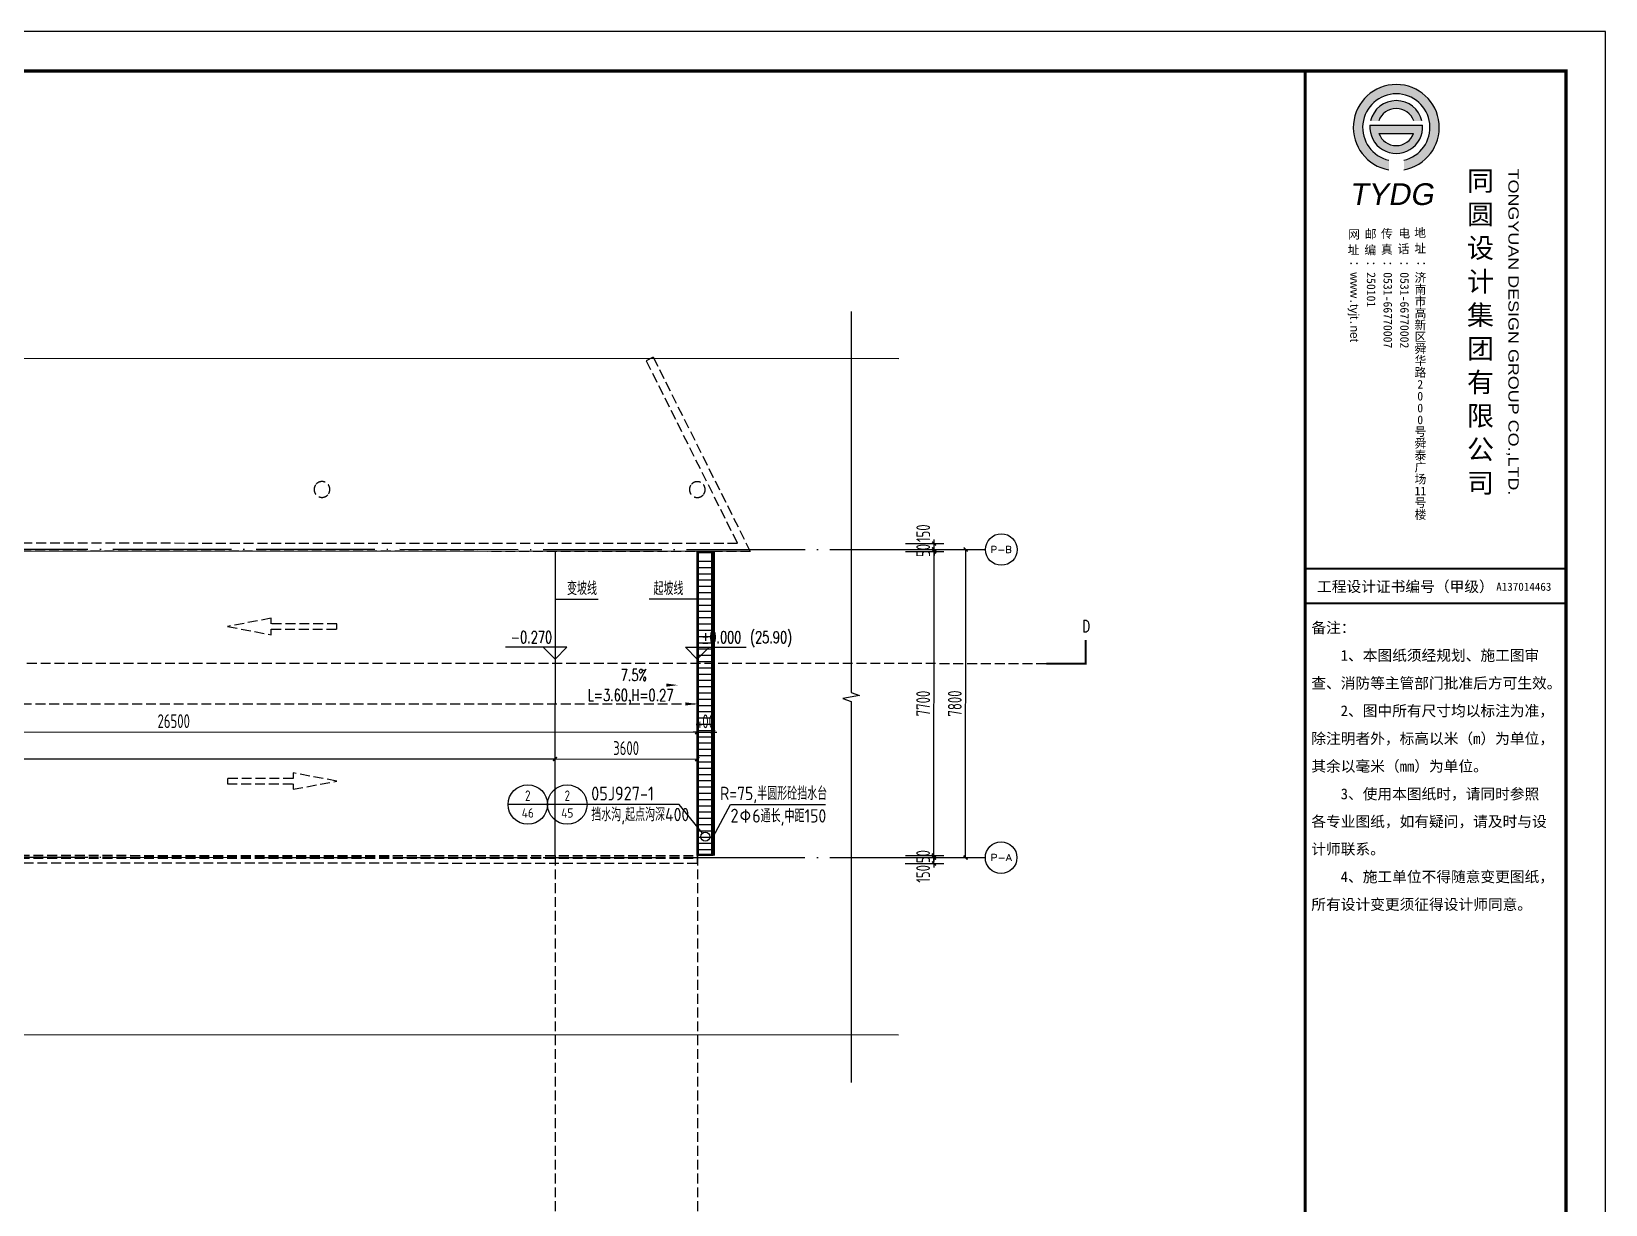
# Model space of a CAD drawing. Extents: x -473190 to 2138458, y -81875 to 2633646.
# Drawn here: x 1313089 to 1352929, y 64420 to 94120 of the extents above; entities that cross this region are included whole.
import ezdxf
from ezdxf.enums import TextEntityAlignment as Align

# ---------------------------------------------------------------- set-up
doc = ezdxf.new("R2010")
doc.units = 0
doc.header["$LTSCALE"] = 1000
doc.linetypes.add('DASH', pattern=[0.35, 0.25, -0.1])
doc.linetypes.add('DOTE', pattern=[2.42, 2, -0.2, 0.02, -0.2])
for name, color, linetype in [('03小品', 2, 'Continuous'), ('A-COLUMN', 2, 'Continuous'), ('A-CURTWALL', 4, 'Continuous'), ('A-DIM_IDEN', 3, 'Continuous'), ('A-DIM_LEAD', 3, 'Continuous'), ('A-STAIR', 3, 'Continuous'), ('A-WALL', 2, 'Continuous'), ('A-WINDOW', 4, 'Continuous'), ('A-WINDOW_T', 7, 'Continuous'), ('A-可见线', 7, 'Continuous'), ('AXIS', 3, 'Continuous'), ('AXIS_TEXT', 7, 'Continuous'), ('DIM_ELEV', 3, 'Continuous'), ('DIM_LEAD', 3, 'Continuous'), ('DIM_SYMB', 3, 'Continuous'), ('DOTE', 1, 'DOTE'), ('ECA_TK', 7, 'Continuous'), ('PUB_DIM', 3, 'Continuous'), ('PUB_TEXT', 7, 'Continuous'), ('tk', 7, 'Continuous'), ('行车道', 4, 'DASH')]:
    doc.layers.add(name, color=color, linetype=linetype)
doc.styles.add('_TCH_AXIS', font='COMPLEX', dxfattribs={"bigfont": 'GBCBIG'})
doc.styles.add('_TCH_DIM', font='SIMPLEX', dxfattribs={"bigfont": 'GBCBIG'})
doc.styles.add('_TCH_LABEL', font='COMPLEX', dxfattribs={"bigfont": 'GBCBIG'})
doc.styles.add('_TCH_WINDOW', font='tssdeng.shx', dxfattribs={"width": 0.8, "height": 3.5, "bigfont": 'tssdchn.shx'})
doc.styles.add('CCDI_T0G_01', font='arial.ttf')
doc.styles.add('COMPLEX', font='COMPLEX.shx', dxfattribs={"width": 0.65})
doc.styles.get("Standard").update_dxf_attribs({"font": 'gbenor.shx', "bigfont": 'gbcbig.shx'})
doc.styles.add('SUNTXT', font='', dxfattribs={"height": 2.5})
doc.styles.add('TH-STYLE3_T3', font='tssdeng.shx', dxfattribs={"width": 0.7, "bigfont": 'tssdchn.shx'})
doc.styles.add('tyad', font='swissk.ttf', dxfattribs={"height": 2.5})
doc.styles.add('黑体', font='simhei.ttf', dxfattribs={"width": 0.65})
doc.styles.get('SUNTXT').set_extended_font_data('SimSun')
doc.dimstyles.new('_TCH_ARCH&&100', dxfattribs={"dimtxt": 350, "dimasz": 100, "dimexe": 250, "dimexo": 300, "dimgap": 100, "dimtad": 1, "dimdec": 0, "dimzin": 0, "dimdsep": 46, "dimtxsty": 'TH-STYLE3_T3', "dimblk": 'ARCHTICK', "dimcen": 0.09, "dimclrt": 7, "dimazin": 2, "dimtfac": 1, "dimtdec": 0, "dimtix": 1, "dimtmove": 2, "dimatfit": 3, "dimfxl": 0, "dimtolj": 1, "dimtzin": 0, "dimarcsym": 0})

# ---------------------------------------------------------------- blocks, each defined once
blk = doc.blocks.new('$DorLib2D$00000002')
for p, q in [((-0.5, 0), (-0.5, 0.4875)), ((-0.475, 0.4875), (-0.5, 0.4875)), ((-0.475, 0), (-0.475, 0.4875)), ((0.475, 0), (0.475, 0.4875)), ((0.475, 0.4875), (0.5, 0.4875)), ((0.5, 0), (0.5, 0.4875)), ((-0.5, 0), (-0.475, 0)), ((0.5, 0), (0.475, 0))]:
    blk.add_line(p, q)
at = {"lineweight": 13}
for centre, start, end in [((-0.4875, 0), 0, 88.53072), ((0.4875, 0), 91.46928, 180)]:
    blk.add_arc(centre, 0.4875, start, end, dxfattribs=at)
blk = doc.blocks.new('A$C11592DEC')
at = {"layer": 'A-COLUMN', "linetype": 'DASH'}
for centre, start, end in [((-23161, -3305), 325.7223, 145.7223), ((-13661, -3305), 325.7223, 145.7223), ((-4161, -3305), 325.7223, 145.7223), ((-23161, -3305), 145.7223, 325.7223), ((-13661, -3305), 145.7223, 325.7223), ((-4161, -3305), 145.7223, 325.7223)]:
    blk.add_arc(centre, 200, start, end, dxfattribs=at)
at = {"layer": 'A-CURTWALL', "linetype": 'DASH'}
for p, q in [((-23361, 0), (-23661, 0)), ((-23561, 0), (-23561, -1405)), ((-23461, 0), (-23461, -1405)), ((-23361, -1405), (-23361, 0)), ((-23661, 0), (-23661, -1405)), ((-23661, -1405), (-23361, -1405)), ((-23361, -2905), (-23661, -2905)), ((-23661, -2905), (-23661, -4670)), ((-23561, -2905), (-23561, -4670)), ((-23461, -2905), (-23461, -4670)), ((-23361, -4670), (-23361, -2905))]:
    blk.add_line(p, q, dxfattribs=at)
at = {"layer": 'A-WALL', "linetype": 'DASH'}
for p, q in [((-5277, 45), (-5455, -45)), ((-5277, 45), (-2819, -4870)), ((-5455, -45), (-3143, -4670)), ((-23561, -4670), (-25233, -4672)), ((-25233, -4872), (-25233, -4672)), ((-3143, -4670), (-23561, -4670)), ((-23561, -4870), (-25233, -4872)), ((-2819, -4870), (-23561, -4870))]:
    blk.add_line(p, q, dxfattribs=at)
at = {"layer": 'A-WINDOW', "linetype": 'DASH'}
blk.add_line((-23661, -1405), (-23661, -2905), dxfattribs=at)
at = {"layer": 'A-可见线', "linetype": 'DASH'}
for points in [[(-23361, -1020), (-23661, -1020), (-23661, -1120), (-23361, -1120)], [(-23381, -1040), (-23641, -1040), (-23641, -1100), (-23381, -1100)], [(-23361, -3420), (-23661, -3420), (-23661, -3520), (-23361, -3520)], [(-23381, -3440), (-23641, -3440), (-23641, -3500), (-23381, -3500)]]:
    blk.add_lwpolyline(points, close=True, dxfattribs=at)
at = {"layer": 'A-WINDOW', "linetype": 'DASH'}
ref = blk.add_blockref('$DorLib2D$00000002', (-23511, -2155), dxfattribs=dict(at, xscale=1500, yscale=-1500, zscale=300, rotation=270.000013952779))
ref.add_attrib('A', 'M1523', (-22932, -2471), dxfattribs={"layer": 'A-WINDOW_T', "linetype": 'DASH', "height": 297.5, "rotation": 90, "style": '_TCH_WINDOW', "width": 0.564706})
blk = doc.blocks.new('_AXISO')
blk.add_circle((0, 0), 0.5)
at = {"layer": 'AXIS_TEXT', "style": 'COMPLEX', "width": 1.041667}
blk.add_attdef('A', text='', height=0.56, dxfattribs=at).set_placement((-0.25, -0.28), (0.25, -0.28), align=Align.FIT)
blk = doc.blocks.new('_ArchTick')
at = {"color": 0, "linetype": 'ByBlock', "const_width": 0.4}
blk.add_lwpolyline([(-0.5, -0.5), (0.5, 0.5)], dxfattribs=at)
blk = doc.blocks.new('*D5657')
at = {"layer": 'Defpoints', "color": 0, "transparency": 16777216}
for p in [(1071, -4825), (2896, -4826), (1069, -12625)]:
    blk.add_point(p, dxfattribs=at)
at = {"layer": 'PUB_DIM', "color": 0, "lineweight": -2, "transparency": 16777216}
for p, q in [((1371, -4825), (3146, -4826)), ((2893, -12625), (2896, -4826)), ((1369, -12625), (3143, -12625))]:
    blk.add_line(p, q, dxfattribs=at)
at = {"layer": 'PUB_DIM', "color": 0, "lineweight": -2, "transparency": 16777216, "xscale": 100, "yscale": 100, "zscale": 100}
for p, rotation in [((2896, -4826), 89.98106454637761), ((2893, -12625), 269.9810645463776)]:
    blk.add_blockref('_ArchTick', p, dxfattribs=dict(at, rotation=rotation))
at = {"layer": 'PUB_DIM', "color": 7, "transparency": 16777216, "insert": (2620, -8725), "char_height": 350, "attachment_point": 5, "rotation": 89.9811, "style": 'TH-STYLE3_T3'}
blk.add_mtext('\\A1;7800', dxfattribs=at)
blk = doc.blocks.new('*D5662')
at = {"layer": 'Defpoints', "color": 0, "transparency": 16777216}
for p in [(-7499, -9546), (-3899, -9547), (-3899, -10130)]:
    blk.add_point(p, dxfattribs=at)
at = {"layer": 'PUB_DIM', "color": 0, "lineweight": -2, "transparency": 16777216}
for p, q in [((-7499, -9846), (-7499, -10379)), ((-3899, -9847), (-3899, -10380)), ((-7499, -10129), (-3899, -10130))]:
    blk.add_line(p, q, dxfattribs=at)
at = {"layer": 'PUB_DIM', "color": 0, "lineweight": -2, "transparency": 16777216, "xscale": 100, "yscale": 100, "zscale": 100}
for p, rotation in [((-7499, -10129), 179.9812641673367), ((-3899, -10130), 359.9812641673367)]:
    blk.add_blockref('_ArchTick', p, dxfattribs=dict(at, rotation=rotation))
at = {"layer": 'PUB_DIM', "color": 7, "transparency": 16777216, "insert": (-5699, -9854), "char_height": 350, "attachment_point": 5, "rotation": 359.9813, "style": 'TH-STYLE3_T3'}
blk.add_mtext('\\A1;3600', dxfattribs=at)
blk = doc.blocks.new('*D5663')
at = {"layer": 'Defpoints', "color": 0, "transparency": 16777216}
for p in [(-41899, -9534), (-7499, -9546), (-7499, -10129)]:
    blk.add_point(p, dxfattribs=at)
at = {"layer": 'PUB_DIM', "color": 0, "lineweight": -2, "transparency": 16777216}
for p, q in [((-41899, -9834), (-41899, -10367)), ((-7499, -9846), (-7499, -10379)), ((-41899, -10117), (-7499, -10129))]:
    blk.add_line(p, q, dxfattribs=at)
at = {"layer": 'PUB_DIM', "color": 0, "lineweight": -2, "transparency": 16777216, "xscale": 100, "yscale": 100, "zscale": 100}
for p, rotation in [((-41899, -10117), 179.9812641673367), ((-7499, -10129), 359.9812641673367)]:
    blk.add_blockref('_ArchTick', p, dxfattribs=dict(at, rotation=rotation))
at = {"layer": 'PUB_DIM', "color": 7, "transparency": 16777216, "insert": (-24699, -9848), "char_height": 350, "attachment_point": 5, "rotation": 359.9813, "style": 'TH-STYLE3_T3'}
blk.add_mtext('\\A1;34400', dxfattribs=at)
blk = doc.blocks.new('*D5665')
at = {"layer": 'Defpoints', "color": 0, "transparency": 16777216}
for p in [(-30398, -8339), (-3898, -8348), (-3899, -9450)]:
    blk.add_point(p, dxfattribs=at)
at = {"layer": 'PUB_DIM', "color": 0, "lineweight": -2, "transparency": 16777216}
for p, q in [((-30398, -8639), (-30399, -9692)), ((-3898, -8648), (-3899, -9700)), ((-30399, -9442), (-3899, -9450))]:
    blk.add_line(p, q, dxfattribs=at)
at = {"layer": 'PUB_DIM', "color": 0, "lineweight": -2, "transparency": 16777216, "xscale": 100, "yscale": 100, "zscale": 100}
for p, rotation in [((-30399, -9442), 179.9812643155554), ((-3899, -9450), 359.9812643155555)]:
    blk.add_blockref('_ArchTick', p, dxfattribs=dict(at, rotation=rotation))
at = {"layer": 'PUB_DIM', "color": 7, "transparency": 16777216, "insert": (-17149, -9171), "char_height": 350, "attachment_point": 5, "rotation": 359.9813, "style": 'TH-STYLE3_T3'}
blk.add_mtext('\\A1;26500', dxfattribs=at)
blk = doc.blocks.new('*D5666')
at = {"layer": 'Defpoints', "color": 0, "transparency": 16777216}
for p in [(-3898, -8348), (-3498, -8348), (-3499, -9451)]:
    blk.add_point(p, dxfattribs=at)
at = {"layer": 'PUB_DIM', "color": 0, "lineweight": -2, "transparency": 16777216}
for p, q in [((-3898, -8648), (-3899, -9700)), ((-3498, -8648), (-3499, -9701)), ((-3899, -9450), (-3999, -9450)), ((-3899, -9450), (-3499, -9451)), ((-3499, -9451), (-3399, -9451))]:
    blk.add_line(p, q, dxfattribs=at)
at = {"layer": 'PUB_DIM', "color": 0, "lineweight": -2, "transparency": 16777216, "xscale": 100, "yscale": 100, "zscale": 100}
for p, rotation in [((-3899, -9450), 359.9812643155553), ((-3499, -9451), 179.9812643155553)]:
    blk.add_blockref('_ArchTick', p, dxfattribs=dict(at, rotation=rotation))
at = {"layer": 'PUB_DIM', "color": 7, "transparency": 16777216, "insert": (-3699, -9176), "char_height": 350, "attachment_point": 5, "rotation": 359.9813, "style": 'TH-STYLE3_T3'}
blk.add_mtext('\\A1;400', dxfattribs=at)
blk = doc.blocks.new('*D5668')
at = {"layer": 'Defpoints', "color": 0, "transparency": 16777216}
for p in [(1069, -12625), (2093, -12625), (1068, -12775)]:
    blk.add_point(p, dxfattribs=at)
at = {"layer": 'PUB_DIM', "color": 0, "lineweight": -2, "transparency": 16777216}
for p, q in [((1369, -12625), (2343, -12625)), ((2093, -12625), (2093, -12525)), ((2093, -12775), (2093, -12625)), ((1368, -12775), (2343, -12775)), ((2093, -12775), (2093, -12875))]:
    blk.add_line(p, q, dxfattribs=at)
at = {"layer": 'PUB_DIM', "color": 0, "lineweight": -2, "transparency": 16777216, "xscale": 100, "yscale": 100, "zscale": 100}
for p, rotation in [((2093, -12625), 269.9810645463777), ((2093, -12775), 89.98106454637771)]:
    blk.add_blockref('_ArchTick', p, dxfattribs=dict(at, rotation=rotation))
at = {"layer": 'PUB_DIM', "color": 7, "transparency": 16777216, "insert": (1818, -13037), "char_height": 350, "attachment_point": 5, "rotation": 89.9811, "style": 'TH-STYLE3_T3'}
blk.add_mtext('\\A1;150', dxfattribs=at)
blk = doc.blocks.new('*D5669')
at = {"layer": 'Defpoints', "color": 0, "transparency": 16777216}
for p in [(1069, -12575), (1069, -12625), (2093, -12575)]:
    blk.add_point(p, dxfattribs=at)
at = {"layer": 'PUB_DIM', "color": 0, "lineweight": -2, "transparency": 16777216}
for p, q in [((1369, -12575), (2343, -12575)), ((1369, -12625), (2343, -12625)), ((2093, -12575), (2093, -12475)), ((2093, -12625), (2093, -12575)), ((2093, -12625), (2093, -12725))]:
    blk.add_line(p, q, dxfattribs=at)
at = {"layer": 'PUB_DIM', "color": 0, "lineweight": -2, "transparency": 16777216, "xscale": 100, "yscale": 100, "zscale": 100}
for p, rotation in [((2093, -12575), 269.9810645463776), ((2093, -12625), 89.98106454637764)]:
    blk.add_blockref('_ArchTick', p, dxfattribs=dict(at, rotation=rotation))
at = {"layer": 'PUB_DIM', "color": 7, "transparency": 16777216, "insert": (1818, -12600), "char_height": 350, "attachment_point": 5, "rotation": 89.9811, "style": 'TH-STYLE3_T3'}
blk.add_mtext('\\A1;50', dxfattribs=at)
blk = doc.blocks.new('*D5670')
at = {"layer": 'Defpoints', "color": 0, "transparency": 16777216}
for p in [(1071, -4875), (2096, -4875), (1069, -12575)]:
    blk.add_point(p, dxfattribs=at)
at = {"layer": 'PUB_DIM', "color": 0, "lineweight": -2, "transparency": 16777216}
for p, q in [((1371, -4875), (2346, -4875)), ((2093, -12575), (2096, -4875)), ((1369, -12575), (2343, -12575))]:
    blk.add_line(p, q, dxfattribs=at)
at = {"layer": 'PUB_DIM', "color": 0, "lineweight": -2, "transparency": 16777216, "xscale": 100, "yscale": 100, "zscale": 100}
for p, rotation in [((2096, -4875), 89.98106454637764), ((2093, -12575), 269.9810645463776)]:
    blk.add_blockref('_ArchTick', p, dxfattribs=dict(at, rotation=rotation))
at = {"layer": 'PUB_DIM', "color": 7, "transparency": 16777216, "insert": (1820, -8725), "char_height": 350, "attachment_point": 5, "rotation": 89.9811, "style": 'TH-STYLE3_T3'}
blk.add_mtext('\\A1;7700', dxfattribs=at)
blk = doc.blocks.new('*D5671')
at = {"layer": 'Defpoints', "color": 0, "transparency": 16777216}
for p in [(1071, -4825), (1071, -4875), (2096, -4825)]:
    blk.add_point(p, dxfattribs=at)
at = {"layer": 'PUB_DIM', "color": 0, "lineweight": -2, "transparency": 16777216}
for p, q in [((2096, -4825), (2096, -4725)), ((1371, -4825), (2346, -4825)), ((1371, -4875), (2346, -4875)), ((2096, -4875), (2096, -4825)), ((2096, -4875), (2096, -4975))]:
    blk.add_line(p, q, dxfattribs=at)
at = {"layer": 'PUB_DIM', "color": 0, "lineweight": -2, "transparency": 16777216, "xscale": 100, "yscale": 100, "zscale": 100}
for p, rotation in [((2096, -4825), 269.9810645463775), ((2096, -4875), 89.98106454637748)]:
    blk.add_blockref('_ArchTick', p, dxfattribs=dict(at, rotation=rotation))
at = {"layer": 'PUB_DIM', "color": 7, "transparency": 16777216, "insert": (1821, -4850), "char_height": 350, "attachment_point": 5, "rotation": 89.9811, "style": 'TH-STYLE3_T3'}
blk.add_mtext('\\A1;50', dxfattribs=at)
blk = doc.blocks.new('*D5672')
at = {"layer": 'Defpoints', "color": 0, "transparency": 16777216}
for p in [(1071, -4675), (2096, -4675), (1071, -4825)]:
    blk.add_point(p, dxfattribs=at)
at = {"layer": 'PUB_DIM', "color": 0, "lineweight": -2, "transparency": 16777216}
for p, q in [((1371, -4675), (2346, -4675)), ((2096, -4675), (2096, -4575)), ((2096, -4825), (2096, -4675)), ((1371, -4825), (2346, -4825)), ((2096, -4825), (2096, -4925))]:
    blk.add_line(p, q, dxfattribs=at)
at = {"layer": 'PUB_DIM', "color": 0, "lineweight": -2, "transparency": 16777216, "xscale": 100, "yscale": 100, "zscale": 100}
for p, rotation in [((2096, -4675), 269.9810645463776), ((2096, -4825), 89.98106454637764)]:
    blk.add_blockref('_ArchTick', p, dxfattribs=dict(at, rotation=rotation))
at = {"layer": 'PUB_DIM', "color": 7, "transparency": 16777216, "insert": (1821, -4414), "char_height": 350, "attachment_point": 5, "rotation": 89.9811, "style": 'TH-STYLE3_T3'}
blk.add_mtext('\\A1;150', dxfattribs=at)
blk = doc.blocks.new('10B_A1')
h = blk.add_hatch(color=256)
h.paths.add_polyline_path([(786.16, 558.97), (786.16, 561.39, -8.823966), (789.97, 561.39), (789.97, 558.98, 11.333343)])
h.paths.add_polyline_path([(781.52, 571.34), (783.6, 571.34, -0.711417), (792.46, 571.34), (794.54, 571.34, 0.79114)], flags=17)
h.paths.add_polyline_path([(781.36, 570.26, 1.071858), (794.7, 570.26)], flags=17)
h.paths.add_polyline_path([(792.44, 568.2, -0.701619), (783.62, 568.2)], flags=16)
for p, q in [((765, 184), (765, 584)), ((765, 184), (765, 584)), ((765, 184), (765, 584)), ((781.36, 570.26), (794.7, 570.26)), ((783.62, 568.2), (792.44, 568.2))]:
    blk.add_line(p, q)
at = {"const_width": 0.5}
blk.add_lwpolyline([(831, 457.96), (765, 457.96)], dxfattribs=at)
blk.add_lwpolyline([(831, 457.96), (765, 457.96)], dxfattribs=at)
for centre, radius, start, end in [((788.05, 569.69), 10.88, 280.1324, 259.9627), ((788.05, 569.69), 8.52, 282.9926, 257.1302), ((788.03, 569.8), 6.69, 13.3022, 166.6978), ((788.03, 569.8), 4.69, 19.1426, 160.8574), ((788.03, 569.8), 6.69, 176.0272, 3.9728), ((788.03, 569.8), 4.69, 199.8915, 340.1085)]:
    blk.add_arc(centre, radius, start, end)
at = {"layer": 'ECA_TK'}
blk.add_lwpolyline([(0, 0), (841, 0), (841, 594), (0, 594)], close=True, dxfattribs=at)
at = {"layer": 'ECA_TK', "const_width": 0.8}
blk.add_lwpolyline([(831, 10), (831, 584), (18, 584), (18, 10)], close=True, dxfattribs=at)
at = {"layer": 'ECA_TK'}
for points, const_width in [([(765, 10), (765, 584)], 0.8), ([(765, 457.96), (831, 457.96)], 0.5), ([(765, 449.25), (831, 449.25)], 0.5)]:
    blk.add_lwpolyline(points, dxfattribs=dict(at, const_width=const_width))
for s, height, style, p in [('同', 5, '黑体', (805.94, 553.7)), ('圆', 5, '黑体', (805.94, 545.2)), ('网', 2.18, 'SUNTXT', (775.88, 541.55)), ('邮', 2.18, 'SUNTXT', (780.08, 541.58)), ('传', 2.18, 'SUNTXT', (784.17, 541.71)), ('电', 2.18, 'SUNTXT', (788.57, 541.81)), ('地', 2.18, 'SUNTXT', (792.61, 541.93)), ('设', 5, '黑体', (805.94, 536.7)), ('址', 2.18, 'SUNTXT', (775.74, 537.6)), ('编', 2.18, 'SUNTXT', (779.97, 537.57)), ('真', 2.18, 'SUNTXT', (784.17, 537.71)), ('话', 2.18, 'SUNTXT', (788.39, 537.86)), ('址', 2.18, 'SUNTXT', (792.62, 537.99)), ('计', 5, '黑体', (805.94, 528.2)), ('济', 2.18, 'SUNTXT', (792.67, 530.58)), ('南', 2.18, 'SUNTXT', (792.67, 527.58)), ('市', 2.18, 'SUNTXT', (792.67, 524.58)), ('高', 2.18, 'SUNTXT', (792.67, 521.58)), ('集', 5, '黑体', (805.94, 519.7)), ('新', 2.18, 'SUNTXT', (792.67, 518.58)), ('舜', 2.18, 'SUNTXT', (792.67, 512.58)), ('区', 2.18, 'SUNTXT', (792.67, 515.58)), ('团', 5, '黑体', (805.94, 511.2)), ('华', 2.18, 'SUNTXT', (792.67, 509.58)), ('路', 2.18, 'SUNTXT', (792.67, 506.58)), ('有', 5, '黑体', (805.94, 502.7)), ('2', 2.18, 'SUNTXT', (793.36, 503.58)), ('0', 2.18, 'SUNTXT', (793.36, 500.58)), ('0', 2.18, 'SUNTXT', (793.36, 497.58)), ('限', 5, '黑体', (805.94, 494.2)), ('0', 2.18, 'SUNTXT', (793.36, 494.58)), ('舜', 2.18, 'SUNTXT', (792.67, 488.58)), ('号', 2.18, 'SUNTXT', (792.67, 491.58)), ('公', 5, '黑体', (805.94, 485.7)), ('泰', 2.18, 'SUNTXT', (792.67, 485.58)), ('广', 2.18, 'SUNTXT', (792.67, 482.58)), ('司', 5, '黑体', (805.94, 477.2)), ('场', 2.18, 'SUNTXT', (792.67, 479.58)), ('11', 2.18, 'SUNTXT', (792.67, 476.58)), ('号', 2.18, 'SUNTXT', (792.67, 473.58)), ('楼', 2.18, 'SUNTXT', (792.69, 470.58))]:
    blk.add_text(s, height=height, dxfattribs=dict(style=style)).set_placement(p)
at = {"style": 'CCDI_T0G_01', "width": 1.25}
blk.add_text('TONGYUAN DESIGN GROUP CO.,LTD.', height=2.6, rotation=270, dxfattribs=at).set_placement((816.42, 559.28))
at = {"style": 'tyad', "oblique": 10}
blk.add_text('TYDG', height=5.5, dxfattribs=at).set_placement((776.12, 550.06))
at = {"char_height": 2.18, "width": 39.1789, "attachment_point": 1, "rotation": 270, "style": 'SUNTXT'}
for s, insert in [('：{\\fArial|b0|i0|c134|p32;www}.{\\fArial|b0|i0|c134|p32;tyjt}.{\\fArial|b0|i0|c134|p32;net\\fArial|b0|i0|c0|p32;}', (778.56, 536.02)), ('：250101', (782.78, 536.02)), ('：0531-66770007', (787, 536.02)), ('：0531-66770002', (791.22, 536.02)), ('：', (795.56, 536.02))]:
    blk.add_mtext(s, dxfattribs=dict(at, insert=insert))
at = {"layer": 'ECA_TK', "linetype": 'Continuous', "style": 'SUNTXT'}
for s, height, p in [('工程设计证书编号（甲级）', 2.7342, (767.97, 452.09)), ('A137014463', 2.051, (813.34, 452.39))]:
    blk.add_text(s, height=height, dxfattribs=at).set_placement(p)
at = {"layer": 'ECA_TK', "style": 'SUNTXT'}
for s, p in [('备注：', (766.54, 441.68)), ('    1、本图纸须经规划、施工图审', (766.54, 434.68)), ('查、消防等主管部门批准后方可生效。', (766.54, 427.66)), ('    2、图中所有尺寸均以标注为准，', (766.54, 420.65)), ('除注明者外，标高以米（m）为单位，', (766.54, 413.62)), ('其余以毫米（mm）为单位。', (766.54, 406.61)), ('    3、使用本图纸时，请同时参照', (766.54, 399.6)), ('各专业图纸，如有疑问，请及时与设', (766.54, 392.61)), ('计师联系。', (766.54, 385.63)), ('    4、施工单位不得随意变更图纸，', (766.54, 378.63)), ('所有设计变更须征得设计师同意。', (766.54, 371.62))]:
    blk.add_text(s, height=2.73, dxfattribs=at).set_placement(p)
blk = doc.blocks.new('A$C1ACB4B0C')
at = {"layer": '03小品'}
h = blk.add_hatch(dxfattribs=at)
h.set_pattern_fill('ANSI31', color=8, scale=100, angle=674.98126, style=0)
h.set_pattern_definition([(359.9812634, (762237.16, -3098232.8), (0.051914, 158.7499915), [])])
h.paths.add_polyline_path([(-3527.3, -5044.2), (-3867.3, -5044.1), (-3869.7, -12543.2), (-3529.7, -12543.3)])
for points in [[(-2555.7, -4873.7), (-25000.1, -4866.4)], [(-7497.2, -4872.1), (-7499.7, -12572)]]:
    blk.add_lwpolyline(points)
at = {"const_width": 100}
blk.add_lwpolyline([(-3497.2, -4873.4), (-3499.7, -12573.3)], dxfattribs=at)
at = {"linetype": 'DASH'}
blk.add_lwpolyline([(-27700.2, -12565.4), (-3899.7, -12573.2), (-3899.8, -12773.2), (-27700.2, -12765.4)], close=True, dxfattribs=at)
at = {"layer": '03小品', "color": 4}
blk.add_lwpolyline([(-3899.3, -11381.1), (-3897.2, -4873.3), (-3497.2, -4873.4), (-3499.7, -12573.3), (-3899.7, -12573.2), (-3899.3, -11381.1)], dxfattribs=at)
blk.add_lwpolyline([(-3869.3, -11381.1), (-3867.2, -4903.3), (-3527.2, -4903.4), (-3529.7, -12543.3), (-3869.7, -12543.2)], close=True, dxfattribs=at)
at = {"layer": 'A-DIM_IDEN'}
for p, q in [((-7687.5, -11283.2), (-8687.5, -11283.2)), ((-6687.5, -11283.2), (-7687.5, -11283.2)), ((-4356.6, -11283.2), (-6687.5, -11283.2)), ((-3764.8, -12008.7), (-4356.6, -11283.2))]:
    blk.add_line(p, q, dxfattribs=at)
for centre, radius in [((-8187.5, -11283.2), 500), ((-7187.5, -11283.2), 500), ((-3693.5, -12096), 112.7)]:
    blk.add_circle(centre, radius, dxfattribs=at)
at = {"layer": 'A-DIM_LEAD'}
for p, q in [((-7497.6, -6084.5), (-7187.9, -6084.6)), ((-7187.9, -6084.6), (-6405, -6084.6))]:
    blk.add_line(p, q, dxfattribs=at)
at = {"layer": 'A-STAIR', "linetype": 'DASH'}
for points in [[(-27700.2, -12605.4), (-3899.8, -12613.2)], [(-27700.2, -12635.4), (-3899.8, -12643.2)]]:
    blk.add_lwpolyline(points, dxfattribs=at)
at = {"layer": 'AXIS'}
for p, q in [((2395.9, -4825.3), (3395.9, -4825.7)), ((2393.3, -12625.2), (3393.3, -12625.6))]:
    blk.add_line(p, q, dxfattribs=at)
at = {"layer": 'DIM_ELEV'}
for p, q in [((-3897.6, -6085.7), (-5111.6, -6085.7)), ((-7198, -7298.8), (-8751.9, -7298.3)), ((-7498.1, -7598.7), (-7798, -7298.6)), ((-7498.1, -7598.7), (-7198, -7298.8)), ((-3898.1, -7599.9), (-4198, -7299.8)), ((-4198, -7299.8), (-2660.3, -7300.3)), ((-3898.1, -7599.9), (-3598, -7300))]:
    blk.add_line(p, q, dxfattribs=at)
at = {"layer": 'DIM_LEAD'}
for p, q in [((-3499.6, -12102.1), (-3056.2, -11283.6)), ((-3056.2, -11283.6), (-652.7, -11283.6))]:
    blk.add_line(p, q, dxfattribs=at)
at = {"layer": 'DIM_LEAD', "const_width": 40}
blk.add_lwpolyline([(-3509.1, -12119.6, 1), (-3490.1, -12084.5, 1)], format="xyb", close=True, dxfattribs=at)
at = {"layer": 'DIM_SYMB'}
for points in [[(0.4, 1200), (-2.8, -8448.9), (207.2, -8525.4), (-212.8, -8599.3), (-2.8, -8673.9), (-6, -18322.8)], [(1200, -0.4), (-25747.4, 8.4), (-25823.9, -201.6), (-25897.8, 218.5), (-25972.4, 8.5), (-52919.7, 17.3)], [(1194.4, -17123.2), (-25908.9, -17114.3), (-25985.4, -17324.3), (-26059.4, -16904.3), (-26133.9, -17114.3), (-53237.3, -17105.4)]]:
    blk.add_lwpolyline(points, dxfattribs=at)
at = {"layer": 'DIM_SYMB', "const_width": 50}
blk.add_lwpolyline([(5933.2, -7117), (5933, -7717), (4933, -7716.7)], dxfattribs=at)
at = {"layer": 'DIM_SYMB'}
for points in [[(-6607.4, -8257.9, 0, 0, 0), (-4383.8, -8258.7, 0, 80, 0), (-4683.8, -8258.6, 0, 0, 0)], [(-45898.5, -8721.8, 0, 0, 0), (-3898.5, -8735.5, 0, 80, 0), (-4198.5, -8735.4, 0, 0, 0)]]:
    blk.add_lwpolyline(points, format="xyseb", dxfattribs=at)
at = {"layer": 'DOTE', "color": 16, "linetype": 'DOTE', "ltscale": 1.5}
for points in [[(-51359.1, -4807.7), (3145.9, -4825.7)], [(-51361.6, -12607.7), (2393.3, -12625.2)]]:
    blk.add_lwpolyline(points, dxfattribs=at)
at = {"layer": 'PUB_TEXT'}
blk.add_line((-2678.3, -11406.1), (-2678.3, -11738.6), dxfattribs=at)
blk.add_circle((-2678.3, -11563.6), 105, dxfattribs=at)
at = {"layer": '行车道'}
for points in [[(-15789.7, -6774.6), (-14680.9, -6982.9), (-14680.9, -6844.3), (-13017.7, -6844.8), (-13017.6, -6706.2), (-14680.8, -6705.7), (-14680.8, -6567.1)], [(-13018.9, -10689.6), (-14127.7, -10481.3), (-14127.7, -10619.9), (-15790.9, -10619.4), (-15791, -10758), (-14127.8, -10758.5), (-14127.8, -10897.1)]]:
    blk.add_lwpolyline(points, close=True, dxfattribs=at)
at = {"layer": '行车道', "color": 0}
blk.add_lwpolyline([(4933, -7716.7), (-54465.4, -7697.3)], dxfattribs=at)
at = {"layer": '行车道'}
blk.add_lwpolyline([(-45498.5, -8721.9), (-3898.5, -8735.5)], dxfattribs=at)
at = {"rotation": 359.9812633584863}
blk.add_blockref('A$C11592DEC', (265.2, -4.8), dxfattribs=at)
blk.add_blockref('A$C11592DEC', (265.2, -4.8), dxfattribs=at)
at = {"layer": 'AXIS'}
ref = blk.add_blockref('_AXISO', (3795.9, -4825.8), dxfattribs=dict(at, xscale=800, yscale=800, zscale=800))
ref.add_attrib('A', 'P-B', dxfattribs={"layer": 'AXIS_TEXT', "height": 172.16, "style": '_TCH_AXIS'}).set_placement((3529.5, -4911.9), (4062.3, -4911.9), align=Align.FIT)
ref = blk.add_blockref('_AXISO', (3793.3, -12625.7), dxfattribs=dict(at, xscale=800, yscale=800, zscale=800))
ref.add_attrib('A', 'P-A', dxfattribs={"layer": 'AXIS_TEXT', "height": 169.79, "style": '_TCH_AXIS'}).set_placement((3526.5, -12710.6), (4060.1, -12710.6), align=Align.FIT)
at = {"layer": 'PUB_TEXT'}
for s, height, p in [('变坡线', 337.59, (-7195.1, -5979.6)), ('起坡线', 337.59, (-5006.6, -5980.7)), ('05J927-1', 350, (-6582.5, -11178.6)), ('R=75,半圆形砼挡水台', 337.589, (-3324, -11169.9)), ('挡水沟,起点沟深400', 337.589, (-6582.5, -11704.7)), ('2', 350, (-3057.4, -11738.6)), ('6通长,中距150', 337.59, (-2503.3, -11738.6))]:
    blk.add_text(s, height=height, dxfattribs=at).set_placement(p)
at = {"layer": 'PUB_TEXT', "style": '_TCH_LABEL', "width": 0.705882}
blk.add_text('D', height=297.5, dxfattribs=at).set_placement((5848.4, -6915.8))
at = {"layer": 'PUB_TEXT', "style": '_TCH_DIM', "width": 0.705882}
for s, p in [('-0.270', (-8616.8, -7193.4)), ('%%P0.000', (-3790.2, -7194.9)), ('(25.90)', (-2560.2, -7195.3)), ('7.5%', (-5835.6, -8153.2)), ('L=3.60,H=0.27', (-6670.7, -8660.4))]:
    blk.add_text(s, height=297.5, rotation=359.98126, dxfattribs=at).set_placement(p)
at = {"layer": 'PUB_TEXT'}
for s, height, width, p, p2 in [('2', 265.7, 0.875823, (-8255.4, -11191.3), (-8119.7, -11191.3)), ('2', 265.7, 0.875823, (-7255.4, -11191.3), (-7119.7, -11191.3)), ('46', 233.74, 1.058, (-8342.1, -11613.6), (-8033, -11613.6)), ('45', 233.92, 1.054934, (-7341.8, -11613.8), (-7033.3, -11613.8))]:
    blk.add_text(s, height=height, dxfattribs=dict(at, width=width)).set_placement(p, p2, align=Align.FIT)
at = {"layer": 'PUB_DIM'}
for base, p1, p2, picture, middle in [((2095.9, -4675.2), (1071.1, -4824.9), (1071.1, -4674.9), '*D5672', (1821, -4413.6)), ((2093.3, -12625.1), (1068.5, -12774.8), (1068.5, -12624.8), '*D5668', (1818.2, -13036.6))]:
    dim = blk.add_linear_dim(base=base, p1=p1, p2=p2, angle=89.98106, dimstyle='_TCH_ARCH&&100', dxfattribs=at)
    dim.commit()
    dim.dimension.update_dxf_attribs({"geometry": picture, "text_midpoint": middle, "dimtype": 161})
for p1, p2, distance, picture, middle in [((1068.5, -12624.8), (1071.1, -4824.9), -1824.8, '*D5657', (2619.6, -8725.4)), ((1071.1, -4874.9), (1071.1, -4824.9), -1024.8, '*D5671', (1820.9, -4850.2)), ((1068.5, -12574.8), (1071.1, -4874.9), -1024.8, '*D5670', (1819.6, -8725.1)), ((-30398.4, -8339), (-3898.4, -8347.7), -1102.8, '*D5665', (-17148.6, -9171.1)), ((-3898.4, -8347.7), (-3498.4, -8347.8), -1102.8, '*D5666', (-3698.6, -9175.5)), ((-41898.7, -9534.4), (-7498.7, -9545.6), -582.9, '*D5663', (-24698.8, -9848)), ((-7498.7, -9545.6), (-3898.7, -9546.8), -582.9, '*D5662', (-5698.9, -9854.2)), ((1068.5, -12624.8), (1068.5, -12574.8), -1024.8, '*D5669', (1818.3, -12600.1))]:
    dim = blk.add_aligned_dim(p1=p1, p2=p2, distance=distance, dimstyle='_TCH_ARCH&&100', dxfattribs=at)
    dim.commit()
    dim.dimension.update_dxf_attribs({"geometry": picture, "text_midpoint": middle})

msp = doc.modelspace()

# ---------------------------------------------------------------- linework, layer by layer
at = {"linetype": 'DASH'}
for points in [[(1326343.4, 73255.2), (1326343.4, 51196.1)], [(1329943.4, 73255.2), (1329943.4, 51466.1)]]:
    msp.add_lwpolyline(points, dxfattribs=at)

# ---------------------------------------------------------------- block references
msp.add_blockref('A$C1ACB4B0C', (1333839, 85829.7))
at = {"layer": 'tk', "xscale": 100, "yscale": 100, "zscale": 100}
msp.add_blockref('10B_A1', (1268829.3, 34720.1), dxfattribs=at)

doc.saveas('drawing.dxf')
